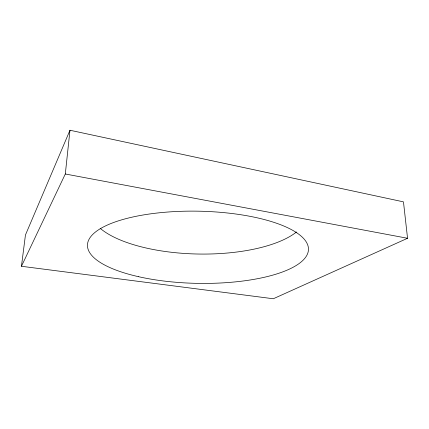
<?xml version="1.0" encoding="UTF-8"?>
<svg xmlns="http://www.w3.org/2000/svg" width="429" height="429" viewBox="0 0 429 429"><rect width="100%" height="100%" fill="white"/><g stroke="black" fill="none" stroke-linecap="round" stroke-linejoin="round"><path stroke-width="0.64" d="M21.45 266.275L65.31 173.992L69.975 130.244L403.469 201.861L407.55 238.277L273.305 298.756L21.45 266.275L25.445 234.995L69.975 130.244M65.31 173.992L407.55 238.277M296.503 231.987A108.151 41.136 1.1 0 1 198.005 254.027A108.151 41.136 1.1 0 1 100.209 228.341M138.261 276.63A110.532 36.095 1.1 0 0 308.344 250.863A110.532 36.095 1.1 0 0 147.26 214.328A110.532 36.095 1.1 0 0 138.261 276.63"/></g></svg>
